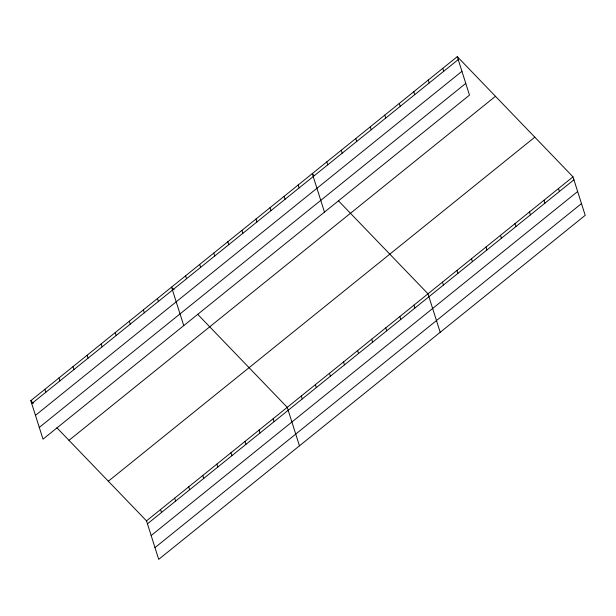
<?xml version="1.0" encoding="UTF-8"?>
<svg xmlns="http://www.w3.org/2000/svg" width="616" height="616" viewBox="0 0 616 616"><rect width="100%" height="100%" fill="white"/><g stroke="black" fill="none" stroke-linecap="round" stroke-linejoin="round"><path stroke-width="0.92" d="M457.288 56.641L469.492 95.126L43.005 439.162L30.8 400.677L457.288 56.641L572.995 176.838L585.2 215.323L158.712 559.359L146.508 520.874L56.895 427.781M31.732 403.619L458.219 59.583M35.451 415.346L461.938 71.317M39.285 427.427L465.773 83.399M68.984 440.34L495.472 96.312M108.324 481.212L534.811 137.175M146.508 520.874L572.995 176.838M147.44 523.816L573.927 179.78M151.159 535.543L577.646 191.514M154.993 547.624L581.481 203.596M314.191 175.599L312.281 173.612L324.486 212.096M338.369 200.716L427.989 293.809L440.194 332.293M174.089 289.79L171.541 287.148L183.745 325.625M197.636 314.252L287.249 407.345L299.453 445.822M30.8 400.677L33.349 403.318M558.489 188.542L559.428 191.484M543.99 200.239L544.921 203.18M529.49 211.935L530.422 214.876M514.991 223.631L515.923 226.573M500.492 235.327L501.424 238.269M442.781 68.338L443.72 71.279M485.993 247.024L486.925 249.965M428.282 80.041L429.213 82.983M471.486 258.72L472.426 261.661M413.783 91.738L414.714 94.679M456.987 270.416L457.919 273.358M399.283 103.434L400.215 106.376M442.488 282.113L443.42 285.054M384.784 115.13L385.716 118.072M370.285 126.827L371.217 129.768M413.913 305.166L414.845 308.108M355.779 138.523L356.718 141.464M399.838 316.516L400.77 319.458M341.279 150.219L342.211 153.161M385.762 327.874L386.702 330.815M326.78 161.916L327.712 164.857M371.694 339.224L372.626 342.165M357.619 350.581L358.55 353.522M298.206 184.969L299.137 187.911M343.543 361.931L344.475 364.872M284.13 196.319L285.062 199.261M329.468 373.281L330.399 376.222M270.054 207.677L270.994 210.618M315.392 384.638L316.331 387.58M255.987 219.026L256.918 221.968M301.324 395.988L302.256 398.929M241.911 230.376L242.843 233.318M227.835 241.734L228.767 244.675M273.173 418.695L274.105 421.637M213.76 253.084L214.691 256.025M259.097 430.053L260.029 432.994M199.692 264.441L200.624 267.382M245.029 441.403L245.961 444.344M185.616 275.791L186.548 278.732M230.954 452.752L231.885 455.694M216.878 464.11L217.81 467.051M157.465 298.498L158.397 301.44M202.803 475.46L203.734 478.401M143.389 309.848L144.329 312.789M188.727 486.817L189.666 489.758M129.321 321.205L130.253 324.147M174.659 498.167L175.591 501.108M115.246 332.555L116.178 335.497M160.584 509.524L161.515 512.466M101.17 343.913L102.102 346.854M87.095 355.263L88.026 358.204M73.019 366.62L73.959 369.562M58.951 377.97L59.883 380.911M44.876 389.32L45.807 392.261"/></g></svg>
